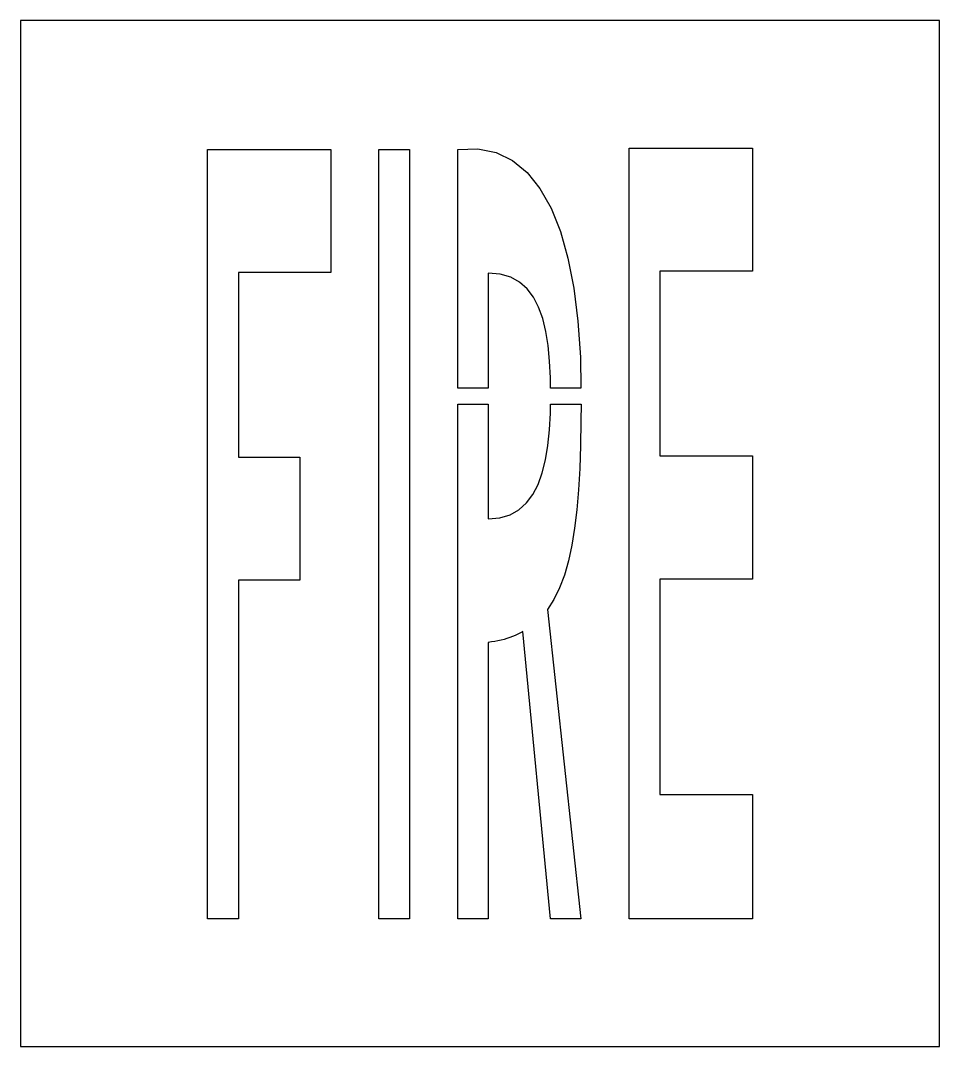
# Model space of a CAD drawing. Extents: x 0 to 43, y 0 to 48.
import ezdxf

# ---------------------------------------------------------------- set-up
doc = ezdxf.new("R2010")
doc.units = 0
doc.layers.add('CUT', color=7, linetype='Continuous')
doc.layers.add('OUTSIDE', color=1, linetype='Continuous')

msp = doc.modelspace()

# ---------------------------------------------------------------- linework, layer by layer
at = {"layer": 'CUT'}
for points in [[(14.5178, 36.213), (10.1942, 36.213), (10.1942, 27.573), (13.0742, 27.573), (13.0742, 21.813), (10.1942, 21.813), (10.1942, 5.973), (8.7542, 5.973), (8.7542, 41.973), (14.5178, 41.973)], [(16.7678, 5.973), (16.7678, 41.973), (18.2078, 41.973), (18.2078, 5.973)], [(24.8246, 39.219), (25.2602, 38.1282), (25.613, 36.8754), (25.8866, 35.475), (26.081, 33.9342), (26.1962, 32.2566), (26.2253, 30.8038), (24.7985, 30.8038), (24.7922, 31.2846), (24.7526, 32.0658), (24.6842, 32.7894), (24.5798, 33.4554), (24.4358, 34.0602), (24.245, 34.5966), (24.0074, 35.061), (23.7122, 35.4534), (23.3558, 35.763), (22.9382, 35.9898), (22.4486, 36.1266), (21.887, 36.1734), (21.887, 35.2158), (21.887, 34.2582), (21.887, 33.3006), (21.887, 32.343), (21.887, 31.3854), (21.887, 30.8038), (20.4578, 30.8038), (20.4578, 32.9694), (20.4578, 35.9682), (20.4578, 38.967), (20.4578, 41.9586), (21.3974, 41.9982), (22.2542, 41.8254), (23.021, 41.4546), (23.705, 40.8894), (24.3062, 40.1406)], [(29.9222, 27.627), (34.2458, 27.627), (34.2458, 21.867), (29.9222, 21.867), (29.9222, 11.787), (34.2458, 11.787), (34.2458, 5.973), (28.4822, 5.973), (28.4822, 42.027), (34.2458, 42.027), (34.2458, 36.267), (29.9222, 36.267)], [(26.1674, 27.0438), (26.1098, 26.043), (26.0306, 25.1142), (25.9262, 24.2502), (25.7966, 23.451), (25.6382, 22.7202), (25.4474, 22.0542), (25.2206, 21.453), (24.9614, 20.9166), (24.659, 20.4414), (26.2214, 5.973), (24.7994, 5.973), (23.5106, 19.4082), (23.3954, 19.347), (23.273, 19.2858), (23.1506, 19.2318), (23.0246, 19.1778), (22.895, 19.131), (22.7618, 19.0878), (22.625, 19.0482), (22.4846, 19.0122), (22.3406, 18.9798), (22.193, 18.951), (22.0418, 18.9258), (21.887, 18.9042), (21.887, 17.8278), (21.887, 16.7514), (21.8834, 15.6714), (21.8834, 14.595), (21.8834, 13.5186), (21.8798, 12.4386), (21.8798, 11.3622), (21.8762, 10.2822), (21.8762, 9.2058), (21.8762, 8.1258), (21.8762, 7.0494), (21.8762, 5.973), (21.7574, 5.973), (21.6386, 5.973), (21.5198, 5.973), (21.401, 5.973), (21.2822, 5.973), (21.167, 5.973), (21.0482, 5.973), (20.9294, 5.973), (20.8142, 5.973), (20.6954, 5.973), (20.5766, 5.973), (20.4578, 5.973), (20.4578, 8.9682), (20.4578, 11.9634), (20.4578, 14.9622), (20.4578, 17.961), (20.4578, 20.9634), (20.4578, 23.9658), (20.4578, 26.9682), (20.4578, 29.9706), (20.4578, 30.0518), (21.887, 30.0518), (21.887, 29.4702), (21.887, 28.5126), (21.887, 27.555), (21.887, 26.5974), (21.887, 25.6398), (21.887, 24.6822), (22.4306, 24.7362), (22.9094, 24.8802), (23.3234, 25.1142), (23.6762, 25.4346), (23.9714, 25.8306), (24.2162, 26.2986), (24.4142, 26.8422), (24.5654, 27.447), (24.6734, 28.1166), (24.749, 28.8438), (24.7922, 29.625), (24.7977, 30.0518), (26.2298, 30.0518), (26.225, 29.2506), (26.2034, 28.113)]]:
    msp.add_lwpolyline(points, close=True, dxfattribs=at)
at = {"layer": 'OUTSIDE'}
msp.add_lwpolyline([(0, 0), (43, 0), (43, 48), (0, 48)], close=True, dxfattribs=at)

doc.saveas('drawing.dxf')
